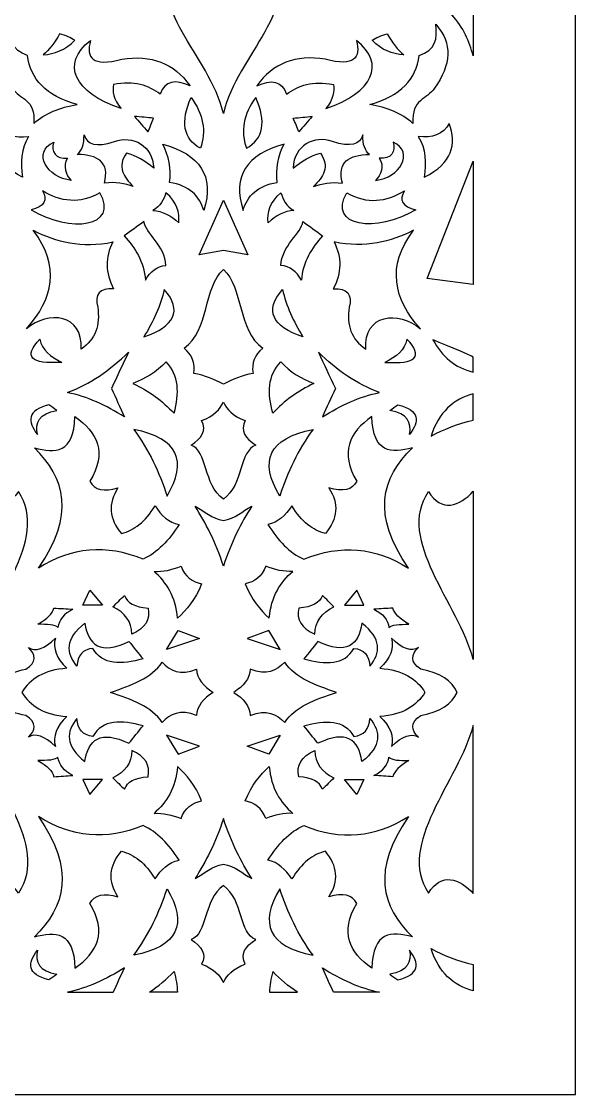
# Model space of a CAD drawing. Header units: millimetres. Extents: x -515 to 485, y -490 to 510.
# Drawn here: x 160 to 485, y -490 to 139 of the extents above; entities that cross this region are included whole.
import ezdxf

# ---------------------------------------------------------------- set-up
doc = ezdxf.new("R2010")
doc.units = ezdxf.units.MM
doc.layers.add('Plan 1', color=7, linetype='Continuous')

msp = doc.modelspace()

# ---------------------------------------------------------------- linework, layer by layer
at = {"layer": 'Plan 1', "color": 17}
for points, knots in [([(-514.78, 509.77), (-514.78, 509.77), (485.22, 509.77), (485.22, 509.77), (485.22, 509.77), (485.22, 509.77), (485.22, -490.23), (485.22, -490.23), (485.22, -490.23), (485.22, -490.23), (-514.78, -490.23), (-514.78, -490.23), (-514.78, -490.23), (-514.78, -490.23), (-514.78, 509.77), (-514.78, 509.77)], [0, 0, 0, 0, 0.2, 0.2, 0.2, 0.2, 0.4, 0.4, 0.4, 0.4, 0.6, 0.6, 0.6, 0.6, 1, 1, 1, 1]), ([(278.55, 165.11), (272.46, 157.32), (259.12, 156.76), (253.47, 171.45), (253.47, 171.45), (230.18, 149.54), (270.53, 119.37), (278.55, 85.06), (278.55, 85.06), (286.57, 119.37), (326.92, 149.54), (303.65, 171.45), (303.65, 171.45), (297.98, 156.76), (284.66, 157.32), (278.55, 165.11)], [0, 0, 0, 0, 0.2, 0.2, 0.2, 0.2, 0.4, 0.4, 0.4, 0.4, 0.6, 0.6, 0.6, 0.6, 1, 1, 1, 1]), ([(425.22, 149.57), (422.29, 146.48), (418.66, 143.83), (412.55, 142.81), (412.55, 142.81), (419.58, 135.46), (422.66, 127.18), (425.22, 118.76), (425.22, 118.76), (425.22, 118.76), (425.22, 149.57), (425.22, 149.57)], [0, 0, 0, 0, 0.25, 0.25, 0.25, 0.25, 0.5, 0.5, 0.5, 0.5, 1, 1, 1, 1]), ([(153.98, 137.36), (152.69, 128.89), (154.24, 121.9), (163.64, 118.98), (163.64, 118.98), (165.3, 105.19), (174.45, 95.32), (192.63, 90.23), (192.63, 90.23), (182.6, 88.54), (173.92, 85.14), (167.29, 79.1), (167.29, 79.1), (168.38, 94.05), (158.9, 92.96), (154.71, 99.86), (154.71, 99.86), (144.81, 113.52), (143.95, 126.09), (153.98, 137.36)], [0, 0, 0, 0, 0.166667, 0.166667, 0.166667, 0.166667, 0.333333, 0.333333, 0.333333, 0.333333, 0.5, 0.5, 0.5, 0.5, 0.666667, 0.666667, 0.666667, 0.666667, 1, 1, 1, 1]), ([(403.12, 137.36), (404.42, 128.89), (402.88, 121.9), (393.47, 118.98), (393.47, 118.98), (391.8, 105.19), (382.65, 95.32), (364.48, 90.23), (364.48, 90.23), (374.52, 88.54), (383.19, 85.14), (389.81, 79.1), (389.81, 79.1), (388.72, 94.05), (398.21, 92.96), (402.4, 99.86), (402.4, 99.86), (412.29, 113.52), (413.15, 126.09), (403.12, 137.36)], [0, 0, 0, 0, 0.166667, 0.166667, 0.166667, 0.166667, 0.333333, 0.333333, 0.333333, 0.333333, 0.5, 0.5, 0.5, 0.5, 0.666667, 0.666667, 0.666667, 0.666667, 1, 1, 1, 1]), ([(182.42, 131.74), (186.05, 130.66), (188.95, 129.34), (191.36, 127.89), (191.36, 127.89), (185.7, 122.11), (179.38, 119.89), (172.76, 119.29), (172.76, 119.29), (176.19, 122.42), (179.48, 126.36), (182.42, 131.74)], [0, 0, 0, 0, 0.25, 0.25, 0.25, 0.25, 0.5, 0.5, 0.5, 0.5, 1, 1, 1, 1]), ([(200.47, 127.73), (182.96, 114.22), (190.81, 97.11), (218.52, 87.86), (218.52, 87.86), (213.83, 93.45), (213.36, 98.17), (213.96, 101.94), (213.96, 101.94), (226.15, 104.29), (234.65, 101.46), (241.49, 96.32), (241.49, 96.32), (244.23, 104.24), (250.42, 105.12), (258.99, 101.2), (258.99, 101.2), (249.51, 114.49), (236.14, 119.66), (218.88, 116.76), (218.88, 116.76), (201.53, 112.19), (197.89, 117.67), (200.47, 127.73)], [0, 0, 0, 0, 0.142857, 0.142857, 0.142857, 0.142857, 0.285714, 0.285714, 0.285714, 0.285714, 0.428571, 0.428571, 0.428571, 0.428571, 0.571429, 0.571429, 0.571429, 0.571429, 0.714286, 0.714286, 0.714286, 0.714286, 1, 1, 1, 1]), ([(356.64, 127.73), (374.14, 114.22), (366.3, 97.11), (338.59, 87.86), (338.59, 87.86), (343.28, 93.45), (343.74, 98.17), (343.14, 101.94), (343.14, 101.94), (330.95, 104.29), (322.46, 101.46), (315.61, 96.32), (315.61, 96.32), (312.88, 104.24), (306.67, 105.12), (298.12, 101.2), (298.12, 101.2), (307.59, 114.49), (320.96, 119.66), (338.24, 116.76), (338.24, 116.76), (355.57, 112.19), (359.21, 117.67), (356.64, 127.73)], [0, 0, 0, 0, 0.142857, 0.142857, 0.142857, 0.142857, 0.285714, 0.285714, 0.285714, 0.285714, 0.428571, 0.428571, 0.428571, 0.428571, 0.571429, 0.571429, 0.571429, 0.571429, 0.714286, 0.714286, 0.714286, 0.714286, 1, 1, 1, 1]), ([(374.69, 131.74), (371.07, 130.66), (368.15, 129.34), (365.76, 127.89), (365.76, 127.89), (371.41, 122.11), (377.73, 119.89), (384.35, 119.29), (384.35, 119.29), (380.91, 122.42), (377.63, 126.36), (374.69, 131.74)], [0, 0, 0, 0, 0.25, 0.25, 0.25, 0.25, 0.5, 0.5, 0.5, 0.5, 1, 1, 1, 1]), ([(259.58, 94.43), (253.24, 80.08), (255.05, 70.16), (265.01, 64.63), (265.01, 64.63), (268.63, 74.57), (266.82, 84.5), (259.58, 94.43)], [0, 0, 0, 0, 0.333333, 0.333333, 0.333333, 0.333333, 1, 1, 1, 1]), ([(297.52, 94.43), (303.87, 80.08), (302.05, 70.16), (292.1, 64.63), (292.1, 64.63), (288.47, 74.57), (290.28, 84.5), (297.52, 94.43)], [0, 0, 0, 0, 0.333333, 0.333333, 0.333333, 0.333333, 1, 1, 1, 1]), ([(226.37, 83.27), (230.11, 82.93), (233.85, 82.58), (237.59, 82.22), (237.59, 82.22), (236.49, 79.58), (235.38, 76.91), (234.28, 74.25), (234.28, 74.25), (231.64, 77.26), (229.01, 80.27), (226.37, 83.27)], [0, 0, 0, 0, 0.25, 0.25, 0.25, 0.25, 0.5, 0.5, 0.5, 0.5, 1, 1, 1, 1]), ([(330.73, 83.27), (327, 82.93), (323.25, 82.58), (319.53, 82.22), (319.53, 82.22), (320.62, 79.58), (321.72, 76.91), (322.81, 74.25), (322.81, 74.25), (325.47, 77.26), (328.1, 80.27), (330.73, 83.27)], [0, 0, 0, 0, 0.25, 0.25, 0.25, 0.25, 0.5, 0.5, 0.5, 0.5, 1, 1, 1, 1]), ([(145.99, 79.06), (141.73, 66.97), (144.01, 56.03), (160.66, 47.61), (160.66, 47.61), (159.54, 56.13), (159.67, 64.33), (164.21, 71.48), (164.21, 71.48), (155.88, 70.32), (149.81, 72.85), (145.99, 79.06)], [0, 0, 0, 0, 0.25, 0.25, 0.25, 0.25, 0.5, 0.5, 0.5, 0.5, 1, 1, 1, 1]), ([(411.12, 79.06), (415.36, 66.97), (413.09, 56.03), (396.45, 47.61), (396.45, 47.61), (397.57, 56.13), (397.43, 64.33), (392.89, 71.48), (392.89, 71.48), (401.22, 70.32), (407.3, 72.85), (411.12, 79.06)], [0, 0, 0, 0, 0.25, 0.25, 0.25, 0.25, 0.5, 0.5, 0.5, 0.5, 1, 1, 1, 1]), ([(196.76, 72.51), (196.84, 66.83), (195.51, 62.97), (192.76, 60.96), (192.76, 60.96), (204.88, 60.86), (211.87, 56.61), (208.73, 44.11), (208.73, 44.11), (215.32, 45.03), (220.75, 44.01), (225.65, 42.16), (225.65, 42.16), (220.06, 47.81), (215.89, 53.73), (221.65, 61.68), (221.65, 61.68), (227.3, 60.33), (232.56, 57.1), (237.65, 52.99), (237.65, 52.99), (237.08, 66.25), (225.42, 72.4), (214.54, 68.53), (214.54, 68.53), (203.81, 64.99), (198.45, 66.88), (196.76, 72.51)], [0, 0, 0, 0, 0.125, 0.125, 0.125, 0.125, 0.25, 0.25, 0.25, 0.25, 0.375, 0.375, 0.375, 0.375, 0.5, 0.5, 0.5, 0.5, 0.625, 0.625, 0.625, 0.625, 0.75, 0.75, 0.75, 0.75, 1, 1, 1, 1]), ([(360.35, 72.51), (360.28, 66.83), (361.61, 62.97), (364.34, 60.96), (364.34, 60.96), (352.24, 60.86), (345.24, 56.61), (348.36, 44.11), (348.36, 44.11), (341.79, 45.03), (336.36, 44.01), (331.45, 42.16), (331.45, 42.16), (337.05, 47.81), (341.22, 53.73), (335.46, 61.68), (335.46, 61.68), (329.81, 60.33), (324.55, 57.1), (319.46, 52.99), (319.46, 52.99), (320.02, 66.25), (331.69, 72.4), (342.56, 68.53), (342.56, 68.53), (353.29, 64.99), (358.66, 66.88), (360.35, 72.51)], [0, 0, 0, 0, 0.125, 0.125, 0.125, 0.125, 0.25, 0.25, 0.25, 0.25, 0.375, 0.375, 0.375, 0.375, 0.5, 0.5, 0.5, 0.5, 0.625, 0.625, 0.625, 0.625, 0.75, 0.75, 0.75, 0.75, 1, 1, 1, 1]), ([(178.99, 68.18), (166.1, 62.23), (175.07, 47.23), (189.21, 45.78), (189.21, 45.78), (186.12, 48.77), (184, 54.4), (187.06, 58.71), (187.06, 58.71), (180.1, 58.27), (177.19, 62.63), (178.99, 68.18)], [0, 0, 0, 0, 0.25, 0.25, 0.25, 0.25, 0.5, 0.5, 0.5, 0.5, 1, 1, 1, 1]), ([(242.98, 67.1), (246.43, 60.01), (248.05, 52.56), (246.98, 44.55), (246.98, 44.55), (258.45, 42.72), (264.55, 36.8), (266.98, 28.07), (266.98, 28.07), (273.54, 48.43), (264.66, 60.99), (242.98, 67.1)], [0, 0, 0, 0, 0.25, 0.25, 0.25, 0.25, 0.5, 0.5, 0.5, 0.5, 1, 1, 1, 1]), ([(314.11, 67.1), (310.67, 60.01), (309.05, 52.56), (310.13, 44.55), (310.13, 44.55), (298.66, 42.72), (292.55, 36.8), (290.12, 28.07), (290.12, 28.07), (283.56, 48.43), (292.44, 60.99), (314.11, 67.1)], [0, 0, 0, 0, 0.25, 0.25, 0.25, 0.25, 0.5, 0.5, 0.5, 0.5, 1, 1, 1, 1]), ([(378.12, 68.18), (391.01, 62.23), (382.03, 47.23), (367.89, 45.78), (367.89, 45.78), (370.98, 48.77), (373.12, 54.4), (370.05, 58.71), (370.05, 58.71), (377.01, 58.27), (379.92, 62.63), (378.12, 68.18)], [0, 0, 0, 0, 0.25, 0.25, 0.25, 0.25, 0.5, 0.5, 0.5, 0.5, 1, 1, 1, 1]), ([(398.11, -11.67), (398.11, -11.67), (425.22, -15.28), (425.22, -15.28), (425.22, -15.28), (425.22, -15.28), (425.22, 56.98), (425.22, 56.98), (425.22, 56.98), (425.22, 56.98), (398.11, -11.67), (398.11, -11.67)], [0, 0, 0, 0, 0.25, 0.25, 0.25, 0.25, 0.5, 0.5, 0.5, 0.5, 1, 1, 1, 1]), ([(165.65, 28.43), (173.52, 30.55), (175.75, 34.3), (172.32, 39.63), (172.32, 39.63), (183.07, 33.24), (194.22, 31.62), (206.09, 38.55), (206.09, 38.55), (217.68, 18.37), (188.74, 14.81), (165.65, 28.43)], [0, 0, 0, 0, 0.25, 0.25, 0.25, 0.25, 0.5, 0.5, 0.5, 0.5, 1, 1, 1, 1]), ([(252.31, 20.84), (247.84, 25.32), (242.8, 27.74), (237.2, 28.07), (237.2, 28.07), (241.63, 30.8), (243.72, 34.46), (244.76, 38.55), (244.76, 38.55), (251.41, 32.91), (253.01, 26.96), (252.31, 20.84)], [0, 0, 0, 0, 0.25, 0.25, 0.25, 0.25, 0.5, 0.5, 0.5, 0.5, 1, 1, 1, 1]), ([(304.8, 20.84), (309.27, 25.32), (314.3, 27.74), (319.9, 28.07), (319.9, 28.07), (315.47, 30.8), (313.38, 34.46), (312.34, 38.55), (312.34, 38.55), (305.7, 32.91), (304.11, 26.96), (304.8, 20.84)], [0, 0, 0, 0, 0.25, 0.25, 0.25, 0.25, 0.5, 0.5, 0.5, 0.5, 1, 1, 1, 1]), ([(391.45, 28.43), (383.59, 30.55), (381.35, 34.3), (384.79, 39.63), (384.79, 39.63), (374.04, 33.24), (362.89, 31.62), (351.01, 38.55), (351.01, 38.55), (339.43, 18.37), (368.37, 14.81), (391.45, 28.43)], [0, 0, 0, 0, 0.25, 0.25, 0.25, 0.25, 0.5, 0.5, 0.5, 0.5, 1, 1, 1, 1]), ([(278.55, 34.22), (278.55, 34.22), (264.31, 2.07), (264.31, 2.07), (264.31, 2.07), (264.31, 2.07), (278.55, 4.6), (278.55, 4.6), (278.55, 4.6), (278.55, 4.6), (292.8, 2.07), (292.8, 2.07), (292.8, 2.07), (292.8, 2.07), (278.55, 34.22), (278.55, 34.22)], [0, 0, 0, 0, 0.2, 0.2, 0.2, 0.2, 0.4, 0.4, 0.4, 0.4, 0.6, 0.6, 0.6, 0.6, 1, 1, 1, 1]), ([(220.31, 13.27), (224.17, 16.04), (228.02, 18.8), (231.87, 21.57), (231.87, 21.57), (232.69, 14.92), (244.56, 7.32), (244.76, -4.08), (244.76, -4.08), (239.63, -4.67), (235.63, -7.58), (232.76, -12.75), (232.76, -12.75), (231.97, -1.89), (226.76, 6.08), (220.31, 13.27)], [0, 0, 0, 0, 0.2, 0.2, 0.2, 0.2, 0.4, 0.4, 0.4, 0.4, 0.6, 0.6, 0.6, 0.6, 1, 1, 1, 1]), ([(336.8, 13.27), (332.95, 16.04), (329.08, 18.8), (325.25, 21.57), (325.25, 21.57), (324.43, 14.92), (312.54, 7.32), (312.34, -4.08), (312.34, -4.08), (317.46, -4.67), (321.48, -7.58), (324.35, -12.75), (324.35, -12.75), (325.15, -1.89), (330.35, 6.08), (336.8, 13.27)], [0, 0, 0, 0, 0.2, 0.2, 0.2, 0.2, 0.4, 0.4, 0.4, 0.4, 0.6, 0.6, 0.6, 0.6, 1, 1, 1, 1]), ([(214.09, -17.81), (209.14, -8.43), (209, 0.73), (213.65, 9.65), (213.65, 9.65), (195.23, 5.98), (180.32, 9.6), (166.99, 16.52), (166.99, 16.52), (183.04, -4.76), (178.57, -23.69), (162.99, -41.3), (162.99, -41.3), (175.8, -30.24), (196.37, -32.53), (194.98, -53.22), (194.98, -53.22), (203.64, -47.46), (206.27, -38.99), (204.76, -28.65), (204.76, -28.65), (202.79, -20.9), (205.9, -17.29), (214.09, -17.81)], [0, 0, 0, 0, 0.142857, 0.142857, 0.142857, 0.142857, 0.285714, 0.285714, 0.285714, 0.285714, 0.428571, 0.428571, 0.428571, 0.428571, 0.571429, 0.571429, 0.571429, 0.571429, 0.714286, 0.714286, 0.714286, 0.714286, 1, 1, 1, 1]), ([(343.02, -17.81), (347.97, -8.43), (348.11, 0.73), (343.46, 9.65), (343.46, 9.65), (361.87, 5.98), (376.79, 9.6), (390.11, 16.52), (390.11, 16.52), (374.08, -4.76), (378.54, -23.69), (394.12, -41.3), (394.12, -41.3), (381.32, -30.24), (360.73, -32.53), (362.13, -53.22), (362.13, -53.22), (353.47, -47.46), (350.84, -38.99), (352.36, -28.65), (352.36, -28.65), (354.33, -20.9), (351.22, -17.29), (343.02, -17.81)], [0, 0, 0, 0, 0.142857, 0.142857, 0.142857, 0.142857, 0.285714, 0.285714, 0.285714, 0.285714, 0.428571, 0.428571, 0.428571, 0.428571, 0.571429, 0.571429, 0.571429, 0.571429, 0.714286, 0.714286, 0.714286, 0.714286, 1, 1, 1, 1]), ([(278.55, -6.44), (266.83, -16.84), (270.36, -42.23), (255.46, -52.62), (255.46, -52.62), (260.19, -56.42), (262.1, -61.35), (261.18, -67.44), (261.18, -67.44), (267.61, -68.53), (273.26, -70.88), (278.55, -73.8), (278.55, -73.8), (283.86, -70.88), (289.5, -68.53), (295.93, -67.44), (295.93, -67.44), (295.01, -61.35), (296.9, -56.42), (301.65, -52.62), (301.65, -52.62), (286.75, -42.23), (290.28, -16.84), (278.55, -6.44)], [0, 0, 0, 0, 0.142857, 0.142857, 0.142857, 0.142857, 0.285714, 0.285714, 0.285714, 0.285714, 0.428571, 0.428571, 0.428571, 0.428571, 0.571429, 0.571429, 0.571429, 0.571429, 0.714286, 0.714286, 0.714286, 0.714286, 1, 1, 1, 1]), ([(243.87, -18.18), (254.72, -30.76), (249.82, -39.83), (231.87, -45.98), (231.87, -45.98), (237.46, -36.93), (241.67, -27.7), (243.87, -18.18)], [0, 0, 0, 0, 0.333333, 0.333333, 0.333333, 0.333333, 1, 1, 1, 1]), ([(313.24, -18.18), (302.39, -30.76), (307.28, -39.83), (325.25, -45.98), (325.25, -45.98), (319.64, -36.93), (315.43, -27.7), (313.24, -18.18)], [0, 0, 0, 0, 0.333333, 0.333333, 0.333333, 0.333333, 1, 1, 1, 1]), ([(170.83, -47.32), (161.04, -57.58), (165.35, -62.12), (183.76, -60.93), (183.76, -60.93), (177.05, -57.79), (172.06, -53.65), (170.83, -47.32)], [0, 0, 0, 0, 0.333333, 0.333333, 0.333333, 0.333333, 1, 1, 1, 1]), ([(386.26, -47.32), (396.06, -57.58), (391.75, -62.12), (373.34, -60.93), (373.34, -60.93), (380.06, -57.79), (385.04, -53.65), (386.26, -47.32)], [0, 0, 0, 0, 0.333333, 0.333333, 0.333333, 0.333333, 1, 1, 1, 1]), ([(425.22, -57.83), (425.22, -60.77), (425.22, -63.72), (425.22, -66.67), (425.22, -66.67), (414.43, -64.1), (406.87, -57.37), (401.54, -47.79), (401.54, -47.79), (401.54, -47.79), (425.22, -57.34), (425.22, -57.83)], [0, 0, 0, 0, 0.25, 0.25, 0.25, 0.25, 0.5, 0.5, 0.5, 0.5, 1, 1, 1, 1]), ([(222.84, -54.96), (211.99, -65.53), (200.19, -73.77), (186.99, -78.62), (186.99, -78.62), (198.57, -81.02), (209.69, -86.08), (220.49, -92.94), (220.49, -92.94), (217.94, -87.37), (215.39, -81.79), (212.85, -76.22), (212.85, -76.22), (216.18, -69.13), (219.51, -62.04), (222.84, -54.96)], [0, 0, 0, 0, 0.2, 0.2, 0.2, 0.2, 0.4, 0.4, 0.4, 0.4, 0.6, 0.6, 0.6, 0.6, 1, 1, 1, 1]), ([(334.26, -54.96), (345.12, -65.53), (356.92, -73.77), (370.11, -78.62), (370.11, -78.62), (358.53, -81.02), (347.43, -86.08), (336.61, -92.94), (336.61, -92.94), (339.17, -87.37), (341.7, -81.79), (344.25, -76.22), (344.25, -76.22), (340.92, -69.13), (337.59, -62.04), (334.26, -54.96)], [0, 0, 0, 0, 0.2, 0.2, 0.2, 0.2, 0.4, 0.4, 0.4, 0.4, 0.6, 0.6, 0.6, 0.6, 1, 1, 1, 1]), ([(225.48, -73.35), (232.63, -70.52), (239.29, -66.71), (244.87, -60.7), (244.87, -60.7), (252.61, -68.58), (252.81, -79.09), (249.57, -90.8), (249.57, -90.8), (242.72, -83.39), (234.69, -77.58), (225.48, -73.35)], [0, 0, 0, 0, 0.25, 0.25, 0.25, 0.25, 0.5, 0.5, 0.5, 0.5, 1, 1, 1, 1]), ([(331.63, -73.35), (324.47, -70.52), (317.81, -66.71), (312.22, -60.7), (312.22, -60.7), (304.5, -68.58), (304.3, -79.09), (307.53, -90.8), (307.53, -90.8), (314.39, -83.39), (322.41, -77.58), (331.63, -73.35)], [0, 0, 0, 0, 0.25, 0.25, 0.25, 0.25, 0.5, 0.5, 0.5, 0.5, 1, 1, 1, 1]), ([(425.22, -79.33), (425.22, -79.33), (425.22, -94.84), (425.22, -94.84), (425.22, -94.84), (416.06, -96.87), (407.97, -100.23), (400.39, -104.18), (400.39, -104.18), (404.91, -90.12), (413.63, -82.54), (425.22, -79.33)], [0, 0, 0, 0, 0.25, 0.25, 0.25, 0.25, 0.5, 0.5, 0.5, 0.5, 1, 1, 1, 1]), ([(169.36, -103.22), (163.39, -95.45), (163.29, -89.07), (176.12, -85.79), (176.12, -85.79), (177.69, -86.88), (179.26, -88.01), (180.82, -89.11), (180.82, -89.11), (170.39, -90.96), (168.04, -96.27), (169.36, -103.22)], [0, 0, 0, 0, 0.25, 0.25, 0.25, 0.25, 0.5, 0.5, 0.5, 0.5, 1, 1, 1, 1]), ([(278.55, -84.34), (276.5, -88.44), (273.25, -92.28), (265.7, -95.1), (265.7, -95.1), (268.94, -100.96), (265.7, -105.5), (259.53, -109.45), (259.53, -109.45), (269.4, -112.87), (266.63, -132.55), (278.55, -141.23), (278.55, -141.23), (290.48, -132.55), (287.7, -112.87), (297.58, -109.45), (297.58, -109.45), (291.4, -105.5), (288.17, -100.96), (291.4, -95.1), (291.4, -95.1), (283.86, -92.28), (280.6, -88.44), (278.55, -84.34)], [0, 0, 0, 0, 0.142857, 0.142857, 0.142857, 0.142857, 0.285714, 0.285714, 0.285714, 0.285714, 0.428571, 0.428571, 0.428571, 0.428571, 0.571429, 0.571429, 0.571429, 0.571429, 0.714286, 0.714286, 0.714286, 0.714286, 1, 1, 1, 1]), ([(387.74, -103.22), (393.72, -95.45), (393.82, -89.07), (380.98, -85.79), (380.98, -85.79), (379.42, -86.88), (377.84, -88.01), (376.29, -89.11), (376.29, -89.11), (386.72, -90.96), (389.07, -96.27), (387.74, -103.22)], [0, 0, 0, 0, 0.25, 0.25, 0.25, 0.25, 0.5, 0.5, 0.5, 0.5, 1, 1, 1, 1]), ([(191.4, -92.71), (190.84, -114.43), (179.96, -114.31), (167.6, -111.09), (167.6, -111.09), (185.87, -128.73), (191.65, -150.54), (169.95, -181.55), (169.95, -181.55), (189.25, -169.31), (209.71, -167.55), (231.36, -176.3), (231.36, -176.3), (239.73, -172.77), (246.49, -165.28), (252.51, -156), (252.51, -156), (246.49, -154.86), (242.08, -150.64), (238.41, -145.03), (238.41, -145.03), (232.68, -154.49), (226.02, -159.42), (218.72, -161.25), (218.72, -161.25), (211.38, -152.67), (210.69, -143.74), (216.67, -134.5), (216.67, -134.5), (208.44, -137.06), (202.96, -135.78), (200.21, -130.68), (200.21, -130.68), (210.5, -113.72), (204.62, -102.01), (191.4, -92.71)], [0, 0, 0, 0, 0.1, 0.1, 0.1, 0.1, 0.2, 0.2, 0.2, 0.2, 0.3, 0.3, 0.3, 0.3, 0.4, 0.4, 0.4, 0.4, 0.5, 0.5, 0.5, 0.5, 0.6, 0.6, 0.6, 0.6, 0.7, 0.7, 0.7, 0.7, 0.8, 0.8, 0.8, 0.8, 1, 1, 1, 1]), ([(365.7, -92.71), (366.26, -114.43), (377.15, -114.31), (389.51, -111.09), (389.51, -111.09), (371.24, -128.73), (365.46, -150.54), (387.16, -181.55), (387.16, -181.55), (367.85, -169.31), (347.39, -167.55), (325.75, -176.3), (325.75, -176.3), (317.37, -172.77), (310.63, -165.28), (304.6, -156), (304.6, -156), (310.63, -154.86), (315.03, -150.64), (318.7, -145.03), (318.7, -145.03), (324.43, -154.49), (331.09, -159.42), (338.39, -161.25), (338.39, -161.25), (345.74, -152.67), (346.41, -143.74), (340.44, -134.5), (340.44, -134.5), (348.67, -137.06), (354.15, -135.78), (356.88, -130.68), (356.88, -130.68), (346.61, -113.72), (352.47, -102.01), (365.7, -92.71)], [0, 0, 0, 0, 0.1, 0.1, 0.1, 0.1, 0.2, 0.2, 0.2, 0.2, 0.3, 0.3, 0.3, 0.3, 0.4, 0.4, 0.4, 0.4, 0.5, 0.5, 0.5, 0.5, 0.6, 0.6, 0.6, 0.6, 0.7, 0.7, 0.7, 0.7, 0.8, 0.8, 0.8, 0.8, 1, 1, 1, 1]), ([(225.95, -100.3), (252.23, -105.42), (257.56, -118.89), (245.51, -139.31), (245.51, -139.31), (240.94, -125.3), (234.68, -112.17), (225.95, -100.3)], [0, 0, 0, 0, 0.333333, 0.333333, 0.333333, 0.333333, 1, 1, 1, 1]), ([(331.15, -100.3), (304.86, -105.42), (299.56, -118.89), (311.58, -139.31), (311.58, -139.31), (316.15, -125.3), (322.41, -112.17), (331.15, -100.3)], [0, 0, 0, 0, 0.333333, 0.333333, 0.333333, 0.333333, 1, 1, 1, 1]), ([(131.89, -136.41), (139.87, -145.42), (150.7, -149.08), (158.2, -136.66), (158.2, -136.66), (177.34, -165.17), (140.66, -202.27), (131.89, -235.06), (131.89, -235.06), (123.12, -202.27), (86.43, -165.17), (105.57, -136.66), (105.57, -136.66), (113.07, -149.08), (123.9, -145.42), (131.89, -136.41)], [0, 0, 0, 0, 0.2, 0.2, 0.2, 0.2, 0.4, 0.4, 0.4, 0.4, 0.6, 0.6, 0.6, 0.6, 1, 1, 1, 1]), ([(425.22, -136.41), (417.24, -145.42), (406.41, -149.08), (398.91, -136.66), (398.91, -136.66), (379.76, -165.17), (416.44, -202.27), (425.22, -235.06), (425.22, -235.06), (425.22, -235.06), (425.22, -136.41), (425.22, -136.41)], [0, 0, 0, 0, 0.25, 0.25, 0.25, 0.25, 0.5, 0.5, 0.5, 0.5, 1, 1, 1, 1]), ([(278.55, -153.62), (271.69, -152.83), (267.46, -148.04), (261.91, -145.26), (261.91, -145.26), (268.1, -155.15), (273.94, -166.01), (278.55, -180.36), (278.55, -180.36), (283.16, -166.01), (289, -155.15), (295.19, -145.26), (295.19, -145.26), (289.64, -148.04), (285.42, -152.83), (278.55, -153.62)], [0, 0, 0, 0, 0.2, 0.2, 0.2, 0.2, 0.4, 0.4, 0.4, 0.4, 0.6, 0.6, 0.6, 0.6, 1, 1, 1, 1]), ([(253.69, -180.36), (248.4, -182.68), (243.11, -183.72), (237.82, -183.48), (237.82, -183.48), (245.17, -189.85), (250.55, -198.19), (251.63, -210.94), (251.63, -210.94), (256.97, -206.07), (261.96, -200.21), (265.73, -190.87), (265.73, -190.87), (260.4, -189.52), (255.89, -186.82), (253.69, -180.36)], [0, 0, 0, 0, 0.2, 0.2, 0.2, 0.2, 0.4, 0.4, 0.4, 0.4, 0.6, 0.6, 0.6, 0.6, 1, 1, 1, 1]), ([(303.43, -180.36), (308.71, -182.68), (314, -183.72), (319.28, -183.48), (319.28, -183.48), (311.94, -189.85), (306.56, -198.19), (305.48, -210.94), (305.48, -210.94), (300.13, -206.07), (295.15, -200.21), (291.38, -190.87), (291.38, -190.87), (296.7, -189.52), (301.21, -186.82), (303.43, -180.36)], [0, 0, 0, 0, 0.2, 0.2, 0.2, 0.2, 0.4, 0.4, 0.4, 0.4, 0.6, 0.6, 0.6, 0.6, 1, 1, 1, 1]), ([(200.21, -194.47), (200.21, -194.47), (196.1, -203.31), (196.1, -203.31), (196.1, -203.31), (196.1, -203.31), (207.56, -203.31), (207.56, -203.31), (207.56, -203.31), (207.56, -203.31), (200.21, -194.47), (200.21, -194.47)], [0, 0, 0, 0, 0.25, 0.25, 0.25, 0.25, 0.5, 0.5, 0.5, 0.5, 1, 1, 1, 1]), ([(356.88, -194.47), (356.88, -194.47), (361.01, -203.31), (361.01, -203.31), (361.01, -203.31), (361.01, -203.31), (349.54, -203.31), (349.54, -203.31), (349.54, -203.31), (349.54, -203.31), (356.88, -194.47), (356.88, -194.47)], [0, 0, 0, 0, 0.25, 0.25, 0.25, 0.25, 0.5, 0.5, 0.5, 0.5, 1, 1, 1, 1]), ([(224.89, -220.26), (232.73, -216.75), (235.86, -211.66), (234.3, -204.98), (234.3, -204.98), (226.56, -204.41), (221.96, -201.94), (220.49, -197.56), (220.49, -197.56), (218.23, -199.79), (215.98, -202.02), (213.73, -204.25), (213.73, -204.25), (220.98, -207.69), (224.7, -213.01), (224.89, -220.26)], [0, 0, 0, 0, 0.2, 0.2, 0.2, 0.2, 0.4, 0.4, 0.4, 0.4, 0.6, 0.6, 0.6, 0.6, 1, 1, 1, 1]), ([(332.21, -220.26), (324.37, -216.75), (321.24, -211.66), (322.81, -204.98), (322.81, -204.98), (330.56, -204.41), (335.14, -201.94), (336.61, -197.56), (336.61, -197.56), (338.87, -199.79), (341.12, -202.02), (343.37, -204.25), (343.37, -204.25), (336.13, -207.69), (332.41, -213.01), (332.21, -220.26)], [0, 0, 0, 0, 0.2, 0.2, 0.2, 0.2, 0.4, 0.4, 0.4, 0.4, 0.6, 0.6, 0.6, 0.6, 1, 1, 1, 1]), ([(190.23, -205.68), (186.5, -205.45), (182.78, -205.22), (179.06, -204.98), (179.06, -204.98), (178.28, -208.16), (175.14, -211.33), (169.66, -214.53), (169.66, -214.53), (175.05, -214.46), (179.95, -214.59), (181.41, -216.44), (181.41, -216.44), (182, -211.9), (184.94, -208.32), (190.23, -205.68)], [0, 0, 0, 0, 0.2, 0.2, 0.2, 0.2, 0.4, 0.4, 0.4, 0.4, 0.6, 0.6, 0.6, 0.6, 1, 1, 1, 1]), ([(366.87, -205.68), (370.6, -205.45), (374.32, -205.22), (378.05, -204.98), (378.05, -204.98), (378.82, -208.16), (381.95, -211.33), (387.44, -214.53), (387.44, -214.53), (382.06, -214.46), (377.15, -214.59), (375.69, -216.44), (375.69, -216.44), (375.11, -211.9), (372.16, -208.32), (366.87, -205.68)], [0, 0, 0, 0, 0.2, 0.2, 0.2, 0.2, 0.4, 0.4, 0.4, 0.4, 0.6, 0.6, 0.6, 0.6, 1, 1, 1, 1]), ([(197.28, -213.82), (185.57, -222.96), (186.26, -231.25), (192.58, -239.13), (192.58, -239.13), (192.97, -232.76), (196.1, -229.25), (201.98, -228.62), (201.98, -228.62), (207.58, -238.64), (218.7, -238.2), (231.36, -234.84), (231.36, -234.84), (228.62, -231.42), (225.87, -227.99), (223.13, -224.55), (223.13, -224.55), (206.37, -232.48), (199.15, -226.92), (197.28, -213.82)], [0, 0, 0, 0, 0.166667, 0.166667, 0.166667, 0.166667, 0.333333, 0.333333, 0.333333, 0.333333, 0.5, 0.5, 0.5, 0.5, 0.666667, 0.666667, 0.666667, 0.666667, 1, 1, 1, 1]), ([(359.83, -213.82), (371.55, -222.96), (370.84, -231.25), (364.54, -239.13), (364.54, -239.13), (364.14, -232.76), (361.01, -229.25), (355.12, -228.62), (355.12, -228.62), (349.52, -238.64), (338.41, -238.2), (325.75, -234.84), (325.75, -234.84), (328.5, -231.42), (331.23, -227.99), (333.98, -224.55), (333.98, -224.55), (350.74, -232.48), (357.96, -226.92), (359.83, -213.82)], [0, 0, 0, 0, 0.166667, 0.166667, 0.166667, 0.166667, 0.333333, 0.333333, 0.333333, 0.333333, 0.5, 0.5, 0.5, 0.5, 0.666667, 0.666667, 0.666667, 0.666667, 1, 1, 1, 1]), ([(251.92, -218.11), (251.92, -218.11), (245.17, -229.34), (245.17, -229.34), (245.17, -229.34), (245.17, -229.34), (264.56, -222.9), (264.56, -222.9), (264.56, -222.9), (264.56, -222.9), (251.92, -218.11), (251.92, -218.11)], [0, 0, 0, 0, 0.25, 0.25, 0.25, 0.25, 0.5, 0.5, 0.5, 0.5, 1, 1, 1, 1]), ([(305.18, -218.11), (305.18, -218.11), (311.94, -229.34), (311.94, -229.34), (311.94, -229.34), (311.94, -229.34), (292.55, -222.9), (292.55, -222.9), (292.55, -222.9), (292.55, -222.9), (305.18, -218.11), (305.18, -218.11)], [0, 0, 0, 0, 0.25, 0.25, 0.25, 0.25, 0.5, 0.5, 0.5, 0.5, 1, 1, 1, 1]), ([(160.26, -254.42), (165.17, -246.54), (173.17, -241.19), (186.7, -240.33), (186.7, -240.33), (180.53, -234.42), (178.28, -228.54), (179.94, -222.65), (179.94, -222.65), (173.48, -228.94), (168.19, -230.78), (164.08, -228.14), (164.08, -228.14), (168.39, -232.37), (169.27, -236.59), (162.61, -240.8), (162.61, -240.8), (151.1, -243.04), (144.34, -247.72), (141.45, -254.42), (141.45, -254.42), (144.34, -261.12), (151.1, -265.8), (162.61, -268.04), (162.61, -268.04), (169.27, -272.26), (168.39, -276.47), (164.08, -280.69), (164.08, -280.69), (168.19, -278.06), (173.48, -279.9), (179.94, -286.19), (179.94, -286.19), (178.28, -280.3), (180.53, -274.4), (186.7, -268.51), (186.7, -268.51), (173.17, -267.65), (165.17, -262.28), (160.26, -254.42)], [0, 0, 0, 0, 0.090909, 0.090909, 0.090909, 0.090909, 0.181818, 0.181818, 0.181818, 0.181818, 0.272727, 0.272727, 0.272727, 0.272727, 0.363636, 0.363636, 0.363636, 0.363636, 0.454545, 0.454545, 0.454545, 0.454545, 0.545455, 0.545455, 0.545455, 0.545455, 0.636364, 0.636364, 0.636364, 0.636364, 0.727273, 0.727273, 0.727273, 0.727273, 0.818182, 0.818182, 0.818182, 0.818182, 1, 1, 1, 1]), ([(396.85, -254.42), (391.95, -246.54), (383.93, -241.19), (370.4, -240.33), (370.4, -240.33), (376.57, -234.42), (378.82, -228.54), (377.16, -222.65), (377.16, -222.65), (383.63, -228.94), (388.91, -230.78), (393.02, -228.14), (393.02, -228.14), (388.72, -232.37), (387.84, -236.59), (394.5, -240.8), (394.5, -240.8), (406.01, -243.04), (412.77, -247.72), (415.64, -254.42), (415.64, -254.42), (412.77, -261.12), (406.01, -265.8), (394.5, -268.04), (394.5, -268.04), (387.84, -272.26), (388.72, -276.47), (393.02, -280.69), (393.02, -280.69), (388.91, -278.06), (383.63, -279.9), (377.16, -286.19), (377.16, -286.19), (378.82, -280.3), (376.57, -274.4), (370.4, -268.51), (370.4, -268.51), (383.93, -267.65), (391.95, -262.28), (396.85, -254.42)], [0, 0, 0, 0, 0.090909, 0.090909, 0.090909, 0.090909, 0.181818, 0.181818, 0.181818, 0.181818, 0.272727, 0.272727, 0.272727, 0.272727, 0.363636, 0.363636, 0.363636, 0.363636, 0.454545, 0.454545, 0.454545, 0.454545, 0.545455, 0.545455, 0.545455, 0.545455, 0.636364, 0.636364, 0.636364, 0.636364, 0.727273, 0.727273, 0.727273, 0.727273, 0.818182, 0.818182, 0.818182, 0.818182, 1, 1, 1, 1]), ([(242.52, -236.73), (236.59, -246), (224.52, -250.29), (212.26, -254.42), (212.26, -254.42), (224.52, -258.54), (236.59, -262.84), (242.52, -272.1), (242.52, -272.1), (247.37, -267.12), (253.24, -264.08), (262.8, -268.04), (262.8, -268.04), (262.94, -262.43), (266.86, -258.12), (272.49, -254.42), (272.49, -254.42), (266.86, -250.72), (262.94, -246.42), (262.8, -240.8), (262.8, -240.8), (253.24, -244.74), (247.37, -241.73), (242.52, -236.73)], [0, 0, 0, 0, 0.142857, 0.142857, 0.142857, 0.142857, 0.285714, 0.285714, 0.285714, 0.285714, 0.428571, 0.428571, 0.428571, 0.428571, 0.571429, 0.571429, 0.571429, 0.571429, 0.714286, 0.714286, 0.714286, 0.714286, 1, 1, 1, 1]), ([(314.58, -236.73), (320.52, -246), (332.58, -250.29), (344.86, -254.42), (344.86, -254.42), (332.58, -258.54), (320.52, -262.84), (314.58, -272.1), (314.58, -272.1), (309.75, -267.12), (303.87, -264.08), (294.31, -268.04), (294.31, -268.04), (294.17, -262.43), (290.24, -258.12), (284.62, -254.42), (284.62, -254.42), (290.24, -250.72), (294.17, -246.42), (294.31, -240.8), (294.31, -240.8), (303.87, -244.74), (309.75, -241.73), (314.58, -236.73)], [0, 0, 0, 0, 0.142857, 0.142857, 0.142857, 0.142857, 0.285714, 0.285714, 0.285714, 0.285714, 0.428571, 0.428571, 0.428571, 0.428571, 0.571429, 0.571429, 0.571429, 0.571429, 0.714286, 0.714286, 0.714286, 0.714286, 1, 1, 1, 1]), ([(197.28, -295.03), (185.57, -285.86), (186.26, -277.59), (192.58, -269.71), (192.58, -269.71), (192.97, -276.07), (196.1, -279.57), (201.98, -280.22), (201.98, -280.22), (207.58, -270.2), (218.7, -270.64), (231.36, -274.01), (231.36, -274.01), (228.62, -277.43), (225.87, -280.85), (223.13, -284.27), (223.13, -284.27), (206.37, -276.36), (199.15, -281.92), (197.28, -295.03)], [0, 0, 0, 0, 0.166667, 0.166667, 0.166667, 0.166667, 0.333333, 0.333333, 0.333333, 0.333333, 0.5, 0.5, 0.5, 0.5, 0.666667, 0.666667, 0.666667, 0.666667, 1, 1, 1, 1]), ([(359.83, -295.03), (371.55, -285.86), (370.84, -277.59), (364.54, -269.71), (364.54, -269.71), (364.14, -276.07), (361.01, -279.57), (355.12, -280.22), (355.12, -280.22), (349.52, -270.2), (338.41, -270.64), (325.75, -274.01), (325.75, -274.01), (328.5, -277.43), (331.23, -280.85), (333.98, -284.27), (333.98, -284.27), (350.74, -276.36), (357.96, -281.92), (359.83, -295.03)], [0, 0, 0, 0, 0.166667, 0.166667, 0.166667, 0.166667, 0.333333, 0.333333, 0.333333, 0.333333, 0.5, 0.5, 0.5, 0.5, 0.666667, 0.666667, 0.666667, 0.666667, 1, 1, 1, 1]), ([(131.89, -372.43), (139.87, -363.43), (150.7, -359.76), (158.2, -372.19), (158.2, -372.19), (177.34, -343.68), (140.66, -306.57), (131.89, -273.77), (131.89, -273.77), (123.12, -306.57), (86.43, -343.68), (105.57, -372.19), (105.57, -372.19), (113.07, -359.76), (123.9, -363.43), (131.89, -372.43)], [0, 0, 0, 0, 0.2, 0.2, 0.2, 0.2, 0.4, 0.4, 0.4, 0.4, 0.6, 0.6, 0.6, 0.6, 1, 1, 1, 1]), ([(425.22, -372.43), (417.24, -363.43), (406.41, -359.76), (398.91, -372.19), (398.91, -372.19), (379.76, -343.68), (416.44, -306.57), (425.22, -273.77), (425.22, -273.77), (425.22, -273.77), (425.22, -372.43), (425.22, -372.43)], [0, 0, 0, 0, 0.25, 0.25, 0.25, 0.25, 0.5, 0.5, 0.5, 0.5, 1, 1, 1, 1]), ([(251.92, -290.73), (251.92, -290.73), (245.17, -279.49), (245.17, -279.49), (245.17, -279.49), (245.17, -279.49), (264.56, -285.94), (264.56, -285.94), (264.56, -285.94), (264.56, -285.94), (251.92, -290.73), (251.92, -290.73)], [0, 0, 0, 0, 0.25, 0.25, 0.25, 0.25, 0.5, 0.5, 0.5, 0.5, 1, 1, 1, 1]), ([(305.18, -290.73), (305.18, -290.73), (311.94, -279.49), (311.94, -279.49), (311.94, -279.49), (311.94, -279.49), (292.55, -285.94), (292.55, -285.94), (292.55, -285.94), (292.55, -285.94), (305.18, -290.73), (305.18, -290.73)], [0, 0, 0, 0, 0.25, 0.25, 0.25, 0.25, 0.5, 0.5, 0.5, 0.5, 1, 1, 1, 1]), ([(224.89, -288.57), (232.73, -292.07), (235.86, -297.18), (234.3, -303.86), (234.3, -303.86), (226.56, -304.42), (221.96, -306.9), (220.49, -311.26), (220.49, -311.26), (218.23, -309.04), (215.98, -306.82), (213.73, -304.58), (213.73, -304.58), (220.98, -301.16), (224.7, -295.82), (224.89, -288.57)], [0, 0, 0, 0, 0.2, 0.2, 0.2, 0.2, 0.4, 0.4, 0.4, 0.4, 0.6, 0.6, 0.6, 0.6, 1, 1, 1, 1]), ([(332.21, -288.57), (324.37, -292.07), (321.24, -297.18), (322.81, -303.86), (322.81, -303.86), (330.56, -304.42), (335.14, -306.9), (336.61, -311.26), (336.61, -311.26), (338.87, -309.04), (341.12, -306.82), (343.37, -304.58), (343.37, -304.58), (336.13, -301.16), (332.41, -295.82), (332.21, -288.57)], [0, 0, 0, 0, 0.2, 0.2, 0.2, 0.2, 0.4, 0.4, 0.4, 0.4, 0.6, 0.6, 0.6, 0.6, 1, 1, 1, 1]), ([(190.23, -303.15), (186.5, -303.39), (182.78, -303.62), (179.06, -303.86), (179.06, -303.86), (178.28, -300.69), (175.14, -297.49), (169.66, -294.31), (169.66, -294.31), (175.05, -294.39), (179.95, -294.25), (181.41, -292.4), (181.41, -292.4), (182, -296.94), (184.94, -300.52), (190.23, -303.15)], [0, 0, 0, 0, 0.2, 0.2, 0.2, 0.2, 0.4, 0.4, 0.4, 0.4, 0.6, 0.6, 0.6, 0.6, 1, 1, 1, 1]), ([(366.87, -303.15), (370.6, -303.39), (374.32, -303.62), (378.05, -303.86), (378.05, -303.86), (378.82, -300.69), (381.95, -297.49), (387.44, -294.31), (387.44, -294.31), (382.06, -294.39), (377.15, -294.25), (375.69, -292.4), (375.69, -292.4), (375.11, -296.94), (372.16, -300.52), (366.87, -303.15)], [0, 0, 0, 0, 0.2, 0.2, 0.2, 0.2, 0.4, 0.4, 0.4, 0.4, 0.6, 0.6, 0.6, 0.6, 1, 1, 1, 1]), ([(253.69, -328.47), (248.4, -326.16), (243.11, -325.12), (237.82, -325.37), (237.82, -325.37), (245.17, -318.99), (250.55, -310.63), (251.63, -297.9), (251.63, -297.9), (256.97, -302.76), (261.96, -308.63), (265.73, -317.96), (265.73, -317.96), (260.4, -319.32), (255.89, -322.03), (253.69, -328.47)], [0, 0, 0, 0, 0.2, 0.2, 0.2, 0.2, 0.4, 0.4, 0.4, 0.4, 0.6, 0.6, 0.6, 0.6, 1, 1, 1, 1]), ([(303.43, -328.47), (308.71, -326.16), (314, -325.12), (319.28, -325.37), (319.28, -325.37), (311.94, -318.99), (306.56, -310.63), (305.48, -297.9), (305.48, -297.9), (300.13, -302.76), (295.15, -308.63), (291.38, -317.96), (291.38, -317.96), (296.7, -319.32), (301.21, -322.03), (303.43, -328.47)], [0, 0, 0, 0, 0.2, 0.2, 0.2, 0.2, 0.4, 0.4, 0.4, 0.4, 0.6, 0.6, 0.6, 0.6, 1, 1, 1, 1]), ([(200.21, -314.37), (200.21, -314.37), (196.1, -305.53), (196.1, -305.53), (196.1, -305.53), (196.1, -305.53), (207.56, -305.53), (207.56, -305.53), (207.56, -305.53), (207.56, -305.53), (200.21, -314.37), (200.21, -314.37)], [0, 0, 0, 0, 0.25, 0.25, 0.25, 0.25, 0.5, 0.5, 0.5, 0.5, 1, 1, 1, 1]), ([(356.88, -314.37), (356.88, -314.37), (361.01, -305.53), (361.01, -305.53), (361.01, -305.53), (361.01, -305.53), (349.54, -305.53), (349.54, -305.53), (349.54, -305.53), (349.54, -305.53), (356.88, -314.37), (356.88, -314.37)], [0, 0, 0, 0, 0.25, 0.25, 0.25, 0.25, 0.5, 0.5, 0.5, 0.5, 1, 1, 1, 1]), ([(191.4, -416.13), (190.84, -394.42), (179.96, -394.52), (167.6, -397.74), (167.6, -397.74), (185.87, -380.12), (191.65, -358.29), (169.95, -327.27), (169.95, -327.27), (189.25, -339.54), (209.71, -341.29), (231.36, -332.54), (231.36, -332.54), (239.73, -336.07), (246.49, -343.56), (252.51, -352.84), (252.51, -352.84), (246.49, -353.99), (242.08, -358.21), (238.41, -363.83), (238.41, -363.83), (232.68, -354.35), (226.02, -349.42), (218.72, -347.58), (218.72, -347.58), (211.38, -356.18), (210.69, -365.1), (216.67, -374.34), (216.67, -374.34), (208.44, -371.78), (202.96, -373.06), (200.21, -378.15), (200.21, -378.15), (210.5, -395.12), (204.62, -406.82), (191.4, -416.13)], [0, 0, 0, 0, 0.1, 0.1, 0.1, 0.1, 0.2, 0.2, 0.2, 0.2, 0.3, 0.3, 0.3, 0.3, 0.4, 0.4, 0.4, 0.4, 0.5, 0.5, 0.5, 0.5, 0.6, 0.6, 0.6, 0.6, 0.7, 0.7, 0.7, 0.7, 0.8, 0.8, 0.8, 0.8, 1, 1, 1, 1]), ([(278.55, -355.22), (271.69, -356.02), (267.46, -360.8), (261.91, -363.59), (261.91, -363.59), (268.1, -353.7), (273.94, -342.82), (278.55, -328.47), (278.55, -328.47), (283.16, -342.82), (289, -353.7), (295.19, -363.59), (295.19, -363.59), (289.64, -360.8), (285.42, -356.02), (278.55, -355.22)], [0, 0, 0, 0, 0.2, 0.2, 0.2, 0.2, 0.4, 0.4, 0.4, 0.4, 0.6, 0.6, 0.6, 0.6, 1, 1, 1, 1]), ([(365.7, -416.13), (366.26, -394.42), (377.15, -394.52), (389.51, -397.74), (389.51, -397.74), (371.24, -380.12), (365.46, -358.29), (387.16, -327.27), (387.16, -327.27), (367.85, -339.54), (347.39, -341.29), (325.75, -332.54), (325.75, -332.54), (317.37, -336.07), (310.63, -343.56), (304.6, -352.84), (304.6, -352.84), (310.63, -353.99), (315.03, -358.21), (318.7, -363.83), (318.7, -363.83), (324.43, -354.35), (331.09, -349.42), (338.39, -347.58), (338.39, -347.58), (345.74, -356.18), (346.41, -365.1), (340.44, -374.34), (340.44, -374.34), (348.67, -371.78), (354.15, -373.06), (356.88, -378.15), (356.88, -378.15), (346.61, -395.12), (352.47, -406.82), (365.7, -416.13)], [0, 0, 0, 0, 0.1, 0.1, 0.1, 0.1, 0.2, 0.2, 0.2, 0.2, 0.3, 0.3, 0.3, 0.3, 0.4, 0.4, 0.4, 0.4, 0.5, 0.5, 0.5, 0.5, 0.6, 0.6, 0.6, 0.6, 0.7, 0.7, 0.7, 0.7, 0.8, 0.8, 0.8, 0.8, 1, 1, 1, 1]), ([(225.95, -408.54), (252.23, -403.42), (257.56, -389.94), (245.51, -369.53), (245.51, -369.53), (240.94, -383.52), (234.68, -396.66), (225.95, -408.54)], [0, 0, 0, 0, 0.333333, 0.333333, 0.333333, 0.333333, 1, 1, 1, 1]), ([(278.55, -424.5), (276.5, -420.4), (273.25, -416.57), (265.7, -413.73), (265.7, -413.73), (268.94, -407.88), (265.7, -403.34), (259.53, -399.4), (259.53, -399.4), (269.4, -395.98), (266.63, -376.29), (278.55, -367.61), (278.55, -367.61), (290.48, -376.29), (287.7, -395.98), (297.58, -399.4), (297.58, -399.4), (291.4, -403.34), (288.17, -407.88), (291.4, -413.73), (291.4, -413.73), (283.86, -416.57), (280.6, -420.4), (278.55, -424.5)], [0, 0, 0, 0, 0.142857, 0.142857, 0.142857, 0.142857, 0.285714, 0.285714, 0.285714, 0.285714, 0.428571, 0.428571, 0.428571, 0.428571, 0.571429, 0.571429, 0.571429, 0.571429, 0.714286, 0.714286, 0.714286, 0.714286, 1, 1, 1, 1]), ([(331.15, -408.54), (304.86, -403.42), (299.56, -389.94), (311.58, -369.53), (311.58, -369.53), (316.15, -383.52), (322.41, -396.66), (331.15, -408.54)], [0, 0, 0, 0, 0.333333, 0.333333, 0.333333, 0.333333, 1, 1, 1, 1]), ([(169.36, -405.62), (163.39, -413.39), (163.29, -419.77), (176.12, -423.06), (176.12, -423.06), (177.69, -421.95), (179.26, -420.84), (180.82, -419.72), (180.82, -419.72), (170.39, -417.88), (168.04, -412.55), (169.36, -405.62)], [0, 0, 0, 0, 0.25, 0.25, 0.25, 0.25, 0.5, 0.5, 0.5, 0.5, 1, 1, 1, 1]), ([(387.74, -405.62), (393.72, -413.39), (393.82, -419.77), (380.98, -423.06), (380.98, -423.06), (379.42, -421.95), (377.84, -420.84), (376.29, -419.72), (376.29, -419.72), (386.72, -417.88), (389.07, -412.55), (387.74, -405.62)], [0, 0, 0, 0, 0.25, 0.25, 0.25, 0.25, 0.5, 0.5, 0.5, 0.5, 1, 1, 1, 1]), ([(425.22, -429.51), (425.22, -429.51), (425.22, -413.99), (425.22, -413.99), (425.22, -413.99), (416.06, -411.95), (407.97, -408.61), (400.39, -404.67), (400.39, -404.67), (404.91, -418.71), (413.63, -426.3), (425.22, -429.51)], [0, 0, 0, 0, 0.25, 0.25, 0.25, 0.25, 0.5, 0.5, 0.5, 0.5, 1, 1, 1, 1]), ([(186.99, -430.23), (198.57, -427.83), (209.69, -422.77), (220.49, -415.91), (220.49, -415.91), (218.31, -420.67), (216.12, -425.45), (213.94, -430.23), (213.94, -430.23), (213.94, -430.23), (186.99, -430.23), (186.99, -430.23)], [0, 0, 0, 0, 0.25, 0.25, 0.25, 0.25, 0.5, 0.5, 0.5, 0.5, 1, 1, 1, 1]), ([(251.54, -430.23), (251.47, -426.37), (250.74, -422.29), (249.57, -418.05), (249.57, -418.05), (245.22, -422.75), (240.39, -426.81), (235.09, -430.23), (235.09, -430.23), (235.09, -430.23), (251.54, -430.23), (251.54, -430.23)], [0, 0, 0, 0, 0.25, 0.25, 0.25, 0.25, 0.5, 0.5, 0.5, 0.5, 1, 1, 1, 1]), ([(305.57, -430.23), (305.64, -426.37), (306.36, -422.29), (307.53, -418.05), (307.53, -418.05), (311.89, -422.75), (316.71, -426.81), (322.01, -430.23), (322.01, -430.23), (322.01, -430.23), (305.57, -430.23), (305.57, -430.23)], [0, 0, 0, 0, 0.25, 0.25, 0.25, 0.25, 0.5, 0.5, 0.5, 0.5, 1, 1, 1, 1]), ([(370.11, -430.23), (358.53, -427.83), (347.43, -422.77), (336.61, -415.91), (336.61, -415.91), (338.8, -420.67), (340.98, -425.45), (343.16, -430.23), (343.16, -430.23), (343.16, -430.23), (370.11, -430.23), (370.11, -430.23)], [0, 0, 0, 0, 0.25, 0.25, 0.25, 0.25, 0.5, 0.5, 0.5, 0.5, 1, 1, 1, 1])]:
    msp.add_open_spline(points, degree=3, knots=knots, dxfattribs=at)

doc.saveas('drawing.dxf')
